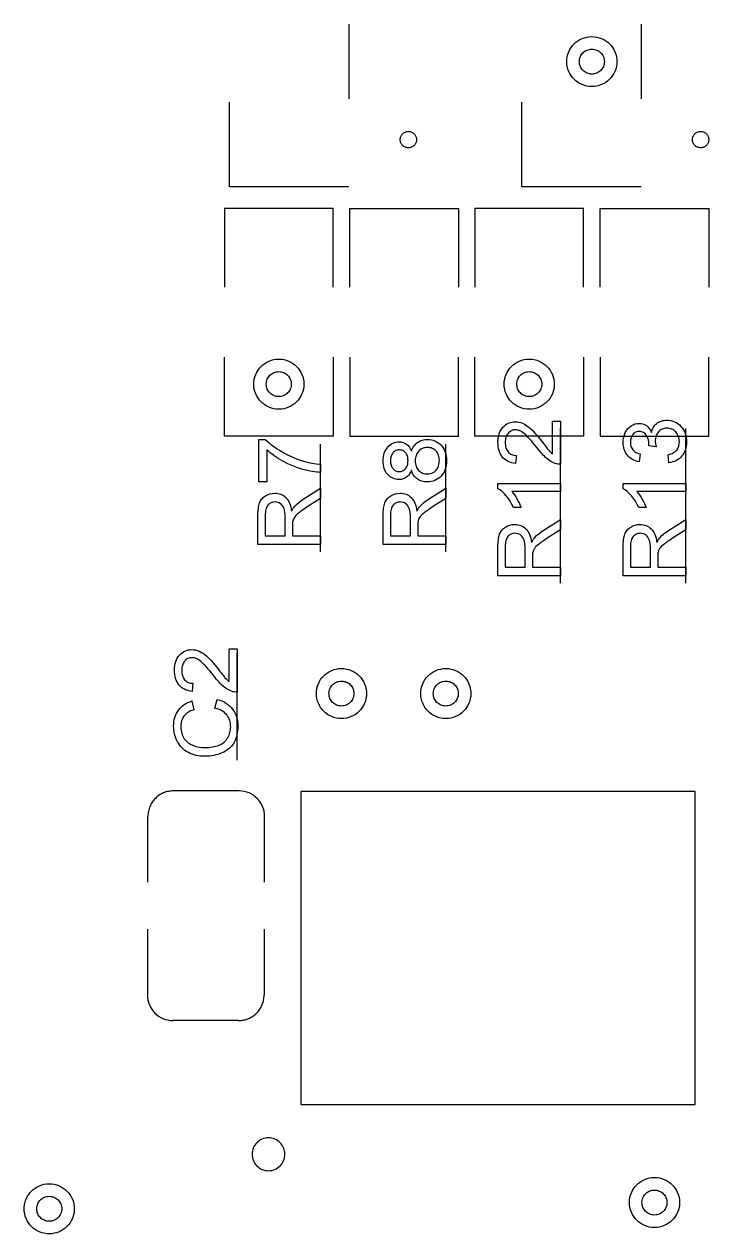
# Model space of a CAD drawing. Header units: millimetres. Extents: x -140 to 0, y -30 to 30.
# Drawn here: x -63.55 to -55.22, y -14.66 to 0.07 of the extents above; entities that cross this region are included whole.
import ezdxf

# ---------------------------------------------------------------- set-up
doc = ezdxf.new("R2010")
doc.units = ezdxf.units.MM
doc.linetypes.add('CENTERX2', pattern=[20.32, 12.7, -2.54, 2.54, -2.54])

msp = doc.modelspace()

# ---------------------------------------------------------------- linework, layer by layer
at = {"color": 7, "linetype": 'CENTERX2'}
for p, q in [((-59.599, 0.074), (-59.599, -0.836)), ((-56.043, 0.074), (-56.043, -0.836)), ((-61.051, -1.907), (-61.051, -0.876)), ((-57.495, -1.907), (-57.495, -0.876)), ((-59.599, -1.907), (-61.051, -1.907)), ((-56.043, -1.907), (-57.495, -1.907)), ((-59.791, -2.171), (-61.113, -2.171)), ((-61.113, -2.171), (-61.113, -3.13)), ((-59.791, -3.13), (-59.791, -2.171)), ((-59.589, -3.13), (-59.589, -2.171)), ((-59.589, -2.171), (-58.267, -2.171)), ((-58.267, -2.171), (-58.267, -3.13)), ((-56.743, -2.171), (-58.065, -2.171)), ((-58.065, -2.171), (-58.065, -3.13)), ((-56.743, -3.13), (-56.743, -2.171)), ((-56.541, -3.13), (-56.541, -2.171)), ((-56.541, -2.171), (-55.219, -2.171)), ((-55.219, -2.171), (-55.219, -3.13)), ((-61.113, -4.941), (-61.113, -3.982)), ((-59.791, -3.982), (-59.791, -4.941)), ((-59.589, -3.982), (-59.589, -4.941)), ((-58.267, -4.941), (-58.267, -3.982)), ((-58.065, -4.941), (-58.065, -3.982)), ((-56.743, -3.982), (-56.743, -4.941)), ((-56.541, -3.982), (-56.541, -4.941)), ((-55.219, -4.941), (-55.219, -3.982)), ((-57.023, -6.731), (-57.023, -4.85)), ((-55.499, -6.731), (-55.499, -4.85)), ((-59.791, -4.941), (-61.113, -4.941)), ((-59.589, -4.941), (-58.267, -4.941)), ((-56.743, -4.941), (-58.065, -4.941)), ((-56.541, -4.941), (-55.219, -4.941)), ((-59.944, -6.35), (-59.944, -5.04)), ((-58.42, -6.35), (-58.42, -5.04)), ((-60.96, -8.89), (-60.96, -7.58)), ((-60.935, -9.263), (-61.735, -9.263)), ((-55.385, -9.271), (-60.185, -9.271)), ((-60.185, -9.271), (-60.185, -9.776)), ((-55.385, -13.081), (-55.385, -9.271)), ((-62.045, -10.372), (-62.045, -9.572)), ((-60.626, -10.372), (-60.626, -9.572)), ((-60.185, -9.776), (-60.185, -13.081)), ((-62.051, -10.948), (-62.051, -11.748)), ((-60.631, -10.948), (-60.631, -11.748)), ((-60.941, -12.058), (-61.741, -12.058)), ((-60.185, -13.081), (-55.385, -13.081))]:
    msp.add_line(p, q, dxfattribs=at)
at = {"color": 7, "linetype": 'Continuous', "flags": 128}
for points in [[(-57.121, -4.758), (-57.023, -4.758), (-57.023, -4.758), (-57.023, -5.285), (-57.023, -5.285), (-57.04, -5.285), (-57.057, -5.283), (-57.074, -5.279), (-57.09, -5.274), (-57.09, -5.274), (-57.117, -5.263), (-57.143, -5.249), (-57.168, -5.232), (-57.194, -5.212), (-57.207, -5.201), (-57.22, -5.188), (-57.233, -5.174), (-57.247, -5.159), (-57.262, -5.143), (-57.276, -5.125), (-57.291, -5.106), (-57.306, -5.086), (-57.306, -5.086), (-57.331, -5.055), (-57.355, -5.027), (-57.377, -5.001), (-57.397, -4.978), (-57.417, -4.957), (-57.434, -4.939), (-57.45, -4.924), (-57.465, -4.911), (-57.479, -4.9), (-57.493, -4.891), (-57.506, -4.883), (-57.52, -4.877), (-57.533, -4.871), (-57.547, -4.868), (-57.56, -4.866), (-57.573, -4.865), (-57.573, -4.865), (-57.586, -4.866), (-57.598, -4.868), (-57.61, -4.871), (-57.621, -4.876), (-57.632, -4.882), (-57.642, -4.889), (-57.652, -4.898), (-57.661, -4.908), (-57.67, -4.919), (-57.677, -4.93), (-57.683, -4.943), (-57.688, -4.957), (-57.692, -4.971), (-57.695, -4.986), (-57.696, -5.002), (-57.697, -5.018), (-57.697, -5.018), (-57.696, -5.036), (-57.695, -5.053), (-57.692, -5.068), (-57.688, -5.083), (-57.683, -5.097), (-57.677, -5.11), (-57.669, -5.122), (-57.661, -5.134), (-57.651, -5.144), (-57.641, -5.153), (-57.63, -5.16), (-57.618, -5.166), (-57.605, -5.171), (-57.591, -5.175), (-57.576, -5.177), (-57.56, -5.178), (-57.56, -5.178), (-57.57, -5.275), (-57.57, -5.275), (-57.596, -5.272), (-57.619, -5.267), (-57.642, -5.26), (-57.662, -5.251), (-57.682, -5.24), (-57.699, -5.228), (-57.716, -5.214), (-57.73, -5.198), (-57.743, -5.18), (-57.754, -5.161), (-57.763, -5.14), (-57.771, -5.118), (-57.777, -5.095), (-57.781, -5.07), (-57.784, -5.044), (-57.785, -5.016), (-57.785, -5.016), (-57.784, -4.988), (-57.781, -4.962), (-57.776, -4.937), (-57.77, -4.913), (-57.761, -4.891), (-57.751, -4.871), (-57.739, -4.852), (-57.725, -4.834), (-57.709, -4.819), (-57.692, -4.805), (-57.675, -4.793), (-57.657, -4.784), (-57.638, -4.777), (-57.618, -4.772), (-57.597, -4.768), (-57.575, -4.767), (-57.575, -4.767), (-57.552, -4.769), (-57.53, -4.772), (-57.507, -4.778), (-57.485, -4.786), (-57.463, -4.796), (-57.44, -4.81), (-57.417, -4.827), (-57.393, -4.846), (-57.38, -4.858), (-57.366, -4.871), (-57.352, -4.887), (-57.336, -4.904), (-57.319, -4.923), (-57.301, -4.944), (-57.282, -4.967), (-57.262, -4.992), (-57.262, -4.992), (-57.246, -5.013), (-57.231, -5.032), (-57.217, -5.05), (-57.205, -5.065), (-57.194, -5.079), (-57.184, -5.091), (-57.176, -5.101), (-57.17, -5.109), (-57.157, -5.124), (-57.145, -5.136), (-57.133, -5.148), (-57.121, -5.158), (-57.121, -5.158), (-57.121, -4.758)], [(-55.704, -5.266), (-55.714, -5.168), (-55.714, -5.168), (-55.696, -5.163), (-55.68, -5.158), (-55.665, -5.152), (-55.651, -5.146), (-55.639, -5.138), (-55.628, -5.131), (-55.618, -5.122), (-55.609, -5.113), (-55.602, -5.103), (-55.595, -5.092), (-55.59, -5.08), (-55.585, -5.068), (-55.582, -5.055), (-55.579, -5.041), (-55.578, -5.026), (-55.577, -5.011), (-55.577, -5.011), (-55.578, -4.993), (-55.58, -4.975), (-55.583, -4.959), (-55.588, -4.944), (-55.594, -4.929), (-55.602, -4.916), (-55.611, -4.903), (-55.621, -4.891), (-55.632, -4.88), (-55.644, -4.871), (-55.657, -4.863), (-55.67, -4.857), (-55.684, -4.852), (-55.698, -4.848), (-55.713, -4.846), (-55.729, -4.846), (-55.729, -4.846), (-55.744, -4.846), (-55.758, -4.848), (-55.772, -4.852), (-55.785, -4.857), (-55.798, -4.863), (-55.809, -4.87), (-55.82, -4.879), (-55.831, -4.89), (-55.84, -4.901), (-55.848, -4.913), (-55.855, -4.926), (-55.861, -4.94), (-55.865, -4.955), (-55.868, -4.97), (-55.87, -4.986), (-55.871, -5.003), (-55.871, -5.003), (-55.87, -5.017), (-55.868, -5.034), (-55.865, -5.052), (-55.86, -5.072), (-55.86, -5.072), (-55.948, -5.061), (-55.948, -5.061), (-55.948, -5.052), (-55.947, -5.045), (-55.947, -5.045), (-55.949, -5.015), (-55.954, -4.987), (-55.963, -4.96), (-55.976, -4.934), (-55.984, -4.922), (-55.992, -4.912), (-56.002, -4.904), (-56.012, -4.897), (-56.024, -4.892), (-56.036, -4.888), (-56.05, -4.885), (-56.064, -4.885), (-56.064, -4.885), (-56.076, -4.885), (-56.087, -4.887), (-56.097, -4.89), (-56.107, -4.894), (-56.117, -4.899), (-56.126, -4.905), (-56.134, -4.912), (-56.142, -4.921), (-56.149, -4.93), (-56.156, -4.94), (-56.161, -4.951), (-56.165, -4.963), (-56.169, -4.975), (-56.171, -4.987), (-56.173, -5.001), (-56.173, -5.015), (-56.173, -5.015), (-56.171, -5.042), (-56.166, -5.067), (-56.157, -5.089), (-56.144, -5.109), (-56.136, -5.118), (-56.127, -5.127), (-56.118, -5.134), (-56.107, -5.141), (-56.096, -5.146), (-56.083, -5.151), (-56.07, -5.155), (-56.056, -5.158), (-56.056, -5.158), (-56.066, -5.256), (-56.066, -5.256), (-56.088, -5.251), (-56.11, -5.244), (-56.13, -5.236), (-56.148, -5.227), (-56.166, -5.216), (-56.182, -5.204), (-56.196, -5.19), (-56.21, -5.175), (-56.222, -5.159), (-56.232, -5.142), (-56.241, -5.123), (-56.248, -5.104), (-56.254, -5.084), (-56.258, -5.063), (-56.26, -5.041), (-56.261, -5.018), (-56.261, -5.018), (-56.259, -4.986), (-56.254, -4.956), (-56.246, -4.927), (-56.235, -4.899), (-56.221, -4.873), (-56.204, -4.851), (-56.185, -4.832), (-56.163, -4.816), (-56.14, -4.803), (-56.117, -4.794), (-56.092, -4.789), (-56.067, -4.787), (-56.067, -4.787), (-56.044, -4.789), (-56.021, -4.794), (-56, -4.802), (-55.979, -4.814), (-55.96, -4.83), (-55.944, -4.848), (-55.929, -4.87), (-55.916, -4.896), (-55.916, -4.896), (-55.912, -4.879), (-55.906, -4.863), (-55.9, -4.848), (-55.892, -4.833), (-55.884, -4.82), (-55.874, -4.808), (-55.863, -4.797), (-55.851, -4.787), (-55.839, -4.778), (-55.825, -4.77), (-55.811, -4.763), (-55.796, -4.758), (-55.78, -4.753), (-55.764, -4.75), (-55.746, -4.748), (-55.728, -4.748), (-55.728, -4.748), (-55.704, -4.749), (-55.68, -4.753), (-55.658, -4.758), (-55.636, -4.767), (-55.615, -4.777), (-55.595, -4.79), (-55.577, -4.806), (-55.559, -4.823), (-55.543, -4.843), (-55.528, -4.864), (-55.516, -4.886), (-55.507, -4.909), (-55.499, -4.933), (-55.494, -4.959), (-55.49, -4.986), (-55.489, -5.014), (-55.489, -5.014), (-55.49, -5.04), (-55.493, -5.064), (-55.498, -5.087), (-55.504, -5.109), (-55.513, -5.131), (-55.523, -5.151), (-55.535, -5.169), (-55.549, -5.187), (-55.565, -5.203), (-55.581, -5.218), (-55.599, -5.23), (-55.618, -5.241), (-55.638, -5.25), (-55.659, -5.257), (-55.681, -5.262), (-55.704, -5.266)], [(-60.599, -5.5), (-60.696, -5.5), (-60.696, -5.5), (-60.696, -4.982), (-60.696, -4.982), (-60.617, -4.982), (-60.617, -4.982), (-60.597, -5.001), (-60.575, -5.02), (-60.552, -5.039), (-60.527, -5.058), (-60.5, -5.077), (-60.473, -5.095), (-60.443, -5.114), (-60.412, -5.133), (-60.348, -5.168), (-60.283, -5.199), (-60.218, -5.225), (-60.151, -5.248), (-60.151, -5.248), (-60.103, -5.261), (-60.052, -5.272), (-59.999, -5.28), (-59.944, -5.285), (-59.944, -5.285), (-59.944, -5.383), (-59.944, -5.383), (-59.967, -5.382), (-59.991, -5.38), (-60.016, -5.377), (-60.042, -5.373), (-60.069, -5.368), (-60.098, -5.362), (-60.128, -5.355), (-60.159, -5.347), (-60.221, -5.327), (-60.282, -5.304), (-60.343, -5.278), (-60.402, -5.247), (-60.43, -5.231), (-60.458, -5.214), (-60.484, -5.197), (-60.509, -5.18), (-60.533, -5.163), (-60.556, -5.145), (-60.578, -5.127), (-60.599, -5.109), (-60.599, -5.109), (-60.599, -5.5)], [(-58.838, -5.353), (-58.843, -5.368), (-58.85, -5.381), (-58.856, -5.394), (-58.863, -5.405), (-58.871, -5.416), (-58.879, -5.426), (-58.888, -5.434), (-58.897, -5.442), (-58.918, -5.455), (-58.94, -5.464), (-58.964, -5.469), (-58.99, -5.471), (-58.99, -5.471), (-59.01, -5.47), (-59.029, -5.467), (-59.047, -5.462), (-59.065, -5.455), (-59.081, -5.446), (-59.097, -5.436), (-59.112, -5.423), (-59.127, -5.408), (-59.14, -5.392), (-59.151, -5.375), (-59.16, -5.356), (-59.168, -5.336), (-59.174, -5.314), (-59.178, -5.292), (-59.181, -5.268), (-59.182, -5.243), (-59.182, -5.243), (-59.181, -5.217), (-59.178, -5.193), (-59.174, -5.17), (-59.168, -5.149), (-59.16, -5.128), (-59.15, -5.109), (-59.139, -5.091), (-59.125, -5.075), (-59.111, -5.06), (-59.095, -5.047), (-59.079, -5.036), (-59.062, -5.027), (-59.045, -5.02), (-59.026, -5.016), (-59.007, -5.013), (-58.987, -5.012), (-58.987, -5.012), (-58.962, -5.013), (-58.939, -5.019), (-58.917, -5.028), (-58.897, -5.04), (-58.879, -5.056), (-58.863, -5.076), (-58.85, -5.099), (-58.838, -5.126), (-58.838, -5.126), (-58.832, -5.109), (-58.825, -5.093), (-58.817, -5.078), (-58.808, -5.064), (-58.798, -5.051), (-58.788, -5.04), (-58.776, -5.029), (-58.764, -5.019), (-58.751, -5.011), (-58.737, -5.003), (-58.723, -4.997), (-58.708, -4.991), (-58.692, -4.987), (-58.676, -4.985), (-58.659, -4.983), (-58.642, -4.982), (-58.642, -4.982), (-58.618, -4.983), (-58.595, -4.987), (-58.573, -4.992), (-58.552, -5), (-58.532, -5.01), (-58.512, -5.022), (-58.494, -5.037), (-58.477, -5.054), (-58.461, -5.072), (-58.448, -5.092), (-58.436, -5.113), (-58.427, -5.136), (-58.42, -5.16), (-58.414, -5.186), (-58.411, -5.213), (-58.41, -5.241), (-58.41, -5.241), (-58.411, -5.27), (-58.414, -5.297), (-58.42, -5.322), (-58.427, -5.346), (-58.436, -5.369), (-58.448, -5.39), (-58.462, -5.41), (-58.477, -5.429), (-58.494, -5.445), (-58.513, -5.46), (-58.532, -5.472), (-58.552, -5.482), (-58.574, -5.49), (-58.596, -5.496), (-58.62, -5.499), (-58.644, -5.5), (-58.644, -5.5), (-58.663, -5.499), (-58.68, -5.498), (-58.697, -5.495), (-58.713, -5.491), (-58.728, -5.485), (-58.743, -5.479), (-58.756, -5.471), (-58.769, -5.462), (-58.781, -5.452), (-58.792, -5.441), (-58.803, -5.429), (-58.812, -5.416), (-58.82, -5.402), (-58.827, -5.387), (-58.833, -5.37), (-58.838, -5.353)], [(-58.989, -5.373), (-58.977, -5.372), (-58.966, -5.371), (-58.955, -5.368), (-58.945, -5.365), (-58.936, -5.36), (-58.926, -5.354), (-58.918, -5.347), (-58.91, -5.339), (-58.903, -5.329), (-58.897, -5.319), (-58.891, -5.309), (-58.887, -5.297), (-58.883, -5.284), (-58.881, -5.27), (-58.88, -5.256), (-58.879, -5.24), (-58.879, -5.24), (-58.88, -5.225), (-58.881, -5.211), (-58.883, -5.197), (-58.887, -5.185), (-58.891, -5.173), (-58.896, -5.162), (-58.903, -5.153), (-58.91, -5.144), (-58.918, -5.136), (-58.926, -5.129), (-58.935, -5.123), (-58.944, -5.118), (-58.953, -5.114), (-58.963, -5.111), (-58.974, -5.11), (-58.985, -5.109), (-58.985, -5.109), (-58.996, -5.11), (-59.007, -5.111), (-59.017, -5.114), (-59.027, -5.118), (-59.037, -5.123), (-59.046, -5.129), (-59.055, -5.136), (-59.063, -5.145), (-59.07, -5.154), (-59.076, -5.164), (-59.082, -5.175), (-59.086, -5.186), (-59.09, -5.199), (-59.092, -5.212), (-59.094, -5.226), (-59.094, -5.241), (-59.094, -5.241), (-59.094, -5.256), (-59.092, -5.27), (-59.09, -5.284), (-59.086, -5.296), (-59.082, -5.308), (-59.077, -5.319), (-59.07, -5.329), (-59.063, -5.338), (-59.055, -5.346), (-59.047, -5.353), (-59.038, -5.359), (-59.029, -5.364), (-59.02, -5.368), (-59.01, -5.371), (-59, -5.372), (-58.989, -5.373)], [(-58.646, -5.402), (-58.627, -5.401), (-58.609, -5.398), (-58.591, -5.393), (-58.573, -5.385), (-58.556, -5.375), (-58.541, -5.362), (-58.528, -5.346), (-58.518, -5.327), (-58.509, -5.306), (-58.503, -5.284), (-58.499, -5.263), (-58.498, -5.24), (-58.498, -5.24), (-58.499, -5.222), (-58.501, -5.205), (-58.504, -5.189), (-58.508, -5.174), (-58.514, -5.16), (-58.521, -5.146), (-58.53, -5.134), (-58.539, -5.123), (-58.55, -5.113), (-58.561, -5.104), (-58.573, -5.097), (-58.586, -5.091), (-58.599, -5.086), (-58.613, -5.083), (-58.628, -5.081), (-58.643, -5.08), (-58.643, -5.08), (-58.659, -5.081), (-58.674, -5.083), (-58.688, -5.086), (-58.702, -5.091), (-58.715, -5.097), (-58.727, -5.105), (-58.739, -5.114), (-58.749, -5.124), (-58.759, -5.136), (-58.768, -5.148), (-58.775, -5.162), (-58.781, -5.176), (-58.785, -5.192), (-58.789, -5.208), (-58.791, -5.225), (-58.791, -5.244), (-58.791, -5.244), (-58.791, -5.261), (-58.789, -5.278), (-58.785, -5.294), (-58.781, -5.309), (-58.775, -5.323), (-58.768, -5.336), (-58.76, -5.349), (-58.75, -5.36), (-58.739, -5.37), (-58.728, -5.378), (-58.716, -5.386), (-58.703, -5.392), (-58.69, -5.396), (-58.676, -5.4), (-58.661, -5.402), (-58.646, -5.402)], [(-59.944, -6.262), (-60.706, -6.262), (-60.706, -6.262), (-60.706, -5.913), (-60.706, -5.913), (-60.706, -5.888), (-60.705, -5.864), (-60.703, -5.842), (-60.701, -5.822), (-60.698, -5.803), (-60.695, -5.785), (-60.69, -5.77), (-60.686, -5.755), (-60.68, -5.742), (-60.674, -5.73), (-60.666, -5.718), (-60.658, -5.707), (-60.648, -5.696), (-60.638, -5.687), (-60.626, -5.677), (-60.614, -5.669), (-60.588, -5.655), (-60.56, -5.645), (-60.531, -5.639), (-60.501, -5.637), (-60.501, -5.637), (-60.481, -5.638), (-60.462, -5.64), (-60.444, -5.644), (-60.427, -5.65), (-60.41, -5.658), (-60.395, -5.667), (-60.38, -5.678), (-60.366, -5.69), (-60.352, -5.704), (-60.341, -5.721), (-60.33, -5.739), (-60.321, -5.758), (-60.312, -5.78), (-60.306, -5.803), (-60.3, -5.828), (-60.296, -5.855), (-60.296, -5.855), (-60.286, -5.837), (-60.276, -5.82), (-60.266, -5.806), (-60.257, -5.795), (-60.257, -5.795), (-60.235, -5.773), (-60.21, -5.751), (-60.183, -5.731), (-60.154, -5.71), (-60.154, -5.71), (-59.944, -5.577), (-59.944, -5.577), (-59.944, -5.702), (-59.944, -5.702), (-60.105, -5.805), (-60.105, -5.805), (-60.122, -5.816), (-60.138, -5.827), (-60.153, -5.837), (-60.166, -5.846), (-60.179, -5.855), (-60.191, -5.864), (-60.202, -5.872), (-60.211, -5.879), (-60.228, -5.893), (-60.243, -5.907), (-60.254, -5.92), (-60.263, -5.931), (-60.275, -5.955), (-60.282, -5.978), (-60.282, -5.978), (-60.284, -5.989), (-60.285, -6.001), (-60.286, -6.017), (-60.286, -6.036), (-60.286, -6.036), (-60.286, -6.155), (-60.286, -6.155), (-59.944, -6.155), (-59.944, -6.155), (-59.944, -6.262)], [(-58.42, -6.262), (-59.182, -6.262), (-59.182, -6.262), (-59.182, -5.913), (-59.182, -5.913), (-59.182, -5.888), (-59.181, -5.864), (-59.179, -5.842), (-59.177, -5.822), (-59.174, -5.803), (-59.171, -5.785), (-59.166, -5.77), (-59.162, -5.755), (-59.156, -5.742), (-59.15, -5.73), (-59.142, -5.718), (-59.134, -5.707), (-59.124, -5.696), (-59.114, -5.687), (-59.102, -5.677), (-59.09, -5.669), (-59.064, -5.655), (-59.036, -5.645), (-59.007, -5.639), (-58.977, -5.637), (-58.977, -5.637), (-58.957, -5.638), (-58.938, -5.64), (-58.92, -5.644), (-58.903, -5.65), (-58.886, -5.658), (-58.871, -5.667), (-58.856, -5.678), (-58.842, -5.69), (-58.828, -5.704), (-58.817, -5.721), (-58.806, -5.739), (-58.797, -5.758), (-58.788, -5.78), (-58.782, -5.803), (-58.776, -5.828), (-58.772, -5.855), (-58.772, -5.855), (-58.762, -5.837), (-58.752, -5.82), (-58.742, -5.806), (-58.733, -5.795), (-58.733, -5.795), (-58.711, -5.773), (-58.686, -5.751), (-58.659, -5.731), (-58.63, -5.71), (-58.63, -5.71), (-58.42, -5.577), (-58.42, -5.577), (-58.42, -5.702), (-58.42, -5.702), (-58.581, -5.805), (-58.581, -5.805), (-58.598, -5.816), (-58.614, -5.827), (-58.629, -5.837), (-58.642, -5.846), (-58.655, -5.855), (-58.667, -5.864), (-58.678, -5.872), (-58.687, -5.879), (-58.704, -5.893), (-58.719, -5.907), (-58.73, -5.92), (-58.739, -5.931), (-58.751, -5.955), (-58.758, -5.978), (-58.758, -5.978), (-58.76, -5.989), (-58.761, -6.001), (-58.762, -6.017), (-58.762, -6.036), (-58.762, -6.036), (-58.762, -6.155), (-58.762, -6.155), (-58.42, -6.155), (-58.42, -6.155), (-58.42, -6.262)], [(-57.023, -5.52), (-57.023, -5.617), (-57.023, -5.617), (-57.617, -5.617), (-57.617, -5.617), (-57.601, -5.636), (-57.585, -5.658), (-57.569, -5.683), (-57.553, -5.71), (-57.538, -5.738), (-57.524, -5.764), (-57.513, -5.789), (-57.504, -5.813), (-57.504, -5.813), (-57.594, -5.813), (-57.594, -5.813), (-57.614, -5.773), (-57.635, -5.736), (-57.658, -5.701), (-57.684, -5.669), (-57.71, -5.641), (-57.735, -5.617), (-57.76, -5.597), (-57.785, -5.583), (-57.785, -5.583), (-57.785, -5.52), (-57.785, -5.52), (-57.023, -5.52)], [(-55.499, -5.52), (-55.499, -5.617), (-55.499, -5.617), (-56.093, -5.617), (-56.093, -5.617), (-56.077, -5.636), (-56.061, -5.658), (-56.045, -5.683), (-56.029, -5.71), (-56.014, -5.738), (-56, -5.764), (-55.989, -5.789), (-55.98, -5.813), (-55.98, -5.813), (-56.071, -5.813), (-56.071, -5.813), (-56.09, -5.773), (-56.111, -5.736), (-56.134, -5.701), (-56.16, -5.669), (-56.186, -5.641), (-56.211, -5.617), (-56.236, -5.597), (-56.261, -5.583), (-56.261, -5.583), (-56.261, -5.52), (-56.261, -5.52), (-55.499, -5.52)], [(-60.374, -6.155), (-60.374, -5.934), (-60.374, -5.934), (-60.375, -5.901), (-60.377, -5.871), (-60.382, -5.846), (-60.388, -5.824), (-60.396, -5.806), (-60.406, -5.79), (-60.418, -5.776), (-60.432, -5.765), (-60.448, -5.756), (-60.464, -5.749), (-60.481, -5.746), (-60.498, -5.744), (-60.498, -5.744), (-60.511, -5.745), (-60.523, -5.747), (-60.535, -5.75), (-60.546, -5.754), (-60.556, -5.76), (-60.566, -5.767), (-60.576, -5.775), (-60.584, -5.784), (-60.592, -5.795), (-60.599, -5.807), (-60.605, -5.82), (-60.61, -5.835), (-60.613, -5.851), (-60.616, -5.869), (-60.618, -5.888), (-60.618, -5.909), (-60.618, -5.909), (-60.618, -6.155), (-60.618, -6.155), (-60.374, -6.155)], [(-58.85, -6.155), (-58.85, -5.934), (-58.85, -5.934), (-58.851, -5.901), (-58.853, -5.871), (-58.858, -5.846), (-58.864, -5.824), (-58.872, -5.806), (-58.882, -5.79), (-58.894, -5.776), (-58.908, -5.765), (-58.924, -5.756), (-58.94, -5.749), (-58.957, -5.746), (-58.974, -5.744), (-58.974, -5.744), (-58.987, -5.745), (-58.999, -5.747), (-59.011, -5.75), (-59.022, -5.754), (-59.032, -5.76), (-59.042, -5.767), (-59.052, -5.775), (-59.06, -5.784), (-59.068, -5.795), (-59.075, -5.807), (-59.081, -5.82), (-59.086, -5.835), (-59.089, -5.851), (-59.092, -5.869), (-59.094, -5.888), (-59.094, -5.909), (-59.094, -5.909), (-59.094, -6.155), (-59.094, -6.155), (-58.85, -6.155)], [(-57.023, -6.643), (-57.785, -6.643), (-57.785, -6.643), (-57.785, -6.294), (-57.785, -6.294), (-57.785, -6.269), (-57.784, -6.245), (-57.782, -6.223), (-57.78, -6.203), (-57.777, -6.184), (-57.774, -6.166), (-57.769, -6.151), (-57.765, -6.136), (-57.759, -6.123), (-57.753, -6.111), (-57.745, -6.099), (-57.737, -6.088), (-57.727, -6.077), (-57.717, -6.068), (-57.705, -6.058), (-57.693, -6.05), (-57.667, -6.036), (-57.639, -6.026), (-57.61, -6.02), (-57.58, -6.018), (-57.58, -6.018), (-57.56, -6.019), (-57.541, -6.021), (-57.523, -6.025), (-57.506, -6.031), (-57.489, -6.039), (-57.474, -6.048), (-57.459, -6.059), (-57.445, -6.071), (-57.431, -6.085), (-57.42, -6.102), (-57.409, -6.12), (-57.4, -6.139), (-57.391, -6.161), (-57.385, -6.184), (-57.379, -6.209), (-57.375, -6.236), (-57.375, -6.236), (-57.365, -6.218), (-57.355, -6.201), (-57.345, -6.187), (-57.336, -6.176), (-57.336, -6.176), (-57.314, -6.154), (-57.289, -6.132), (-57.262, -6.112), (-57.233, -6.091), (-57.233, -6.091), (-57.023, -5.958), (-57.023, -5.958), (-57.023, -6.083), (-57.023, -6.083), (-57.184, -6.186), (-57.184, -6.186), (-57.201, -6.197), (-57.217, -6.208), (-57.232, -6.218), (-57.245, -6.227), (-57.258, -6.236), (-57.27, -6.245), (-57.281, -6.253), (-57.29, -6.26), (-57.307, -6.274), (-57.322, -6.288), (-57.333, -6.301), (-57.342, -6.312), (-57.354, -6.336), (-57.361, -6.359), (-57.361, -6.359), (-57.363, -6.37), (-57.364, -6.382), (-57.365, -6.398), (-57.365, -6.417), (-57.365, -6.417), (-57.365, -6.536), (-57.365, -6.536), (-57.023, -6.536), (-57.023, -6.536), (-57.023, -6.643)], [(-55.499, -6.643), (-56.261, -6.643), (-56.261, -6.643), (-56.261, -6.294), (-56.261, -6.294), (-56.261, -6.269), (-56.26, -6.245), (-56.258, -6.223), (-56.256, -6.203), (-56.253, -6.184), (-56.25, -6.166), (-56.245, -6.151), (-56.241, -6.136), (-56.235, -6.123), (-56.229, -6.111), (-56.221, -6.099), (-56.213, -6.088), (-56.203, -6.077), (-56.193, -6.068), (-56.181, -6.058), (-56.169, -6.05), (-56.143, -6.036), (-56.115, -6.026), (-56.086, -6.02), (-56.056, -6.018), (-56.056, -6.018), (-56.036, -6.019), (-56.017, -6.021), (-55.999, -6.025), (-55.982, -6.031), (-55.965, -6.039), (-55.95, -6.048), (-55.935, -6.059), (-55.921, -6.071), (-55.907, -6.085), (-55.896, -6.102), (-55.885, -6.12), (-55.876, -6.139), (-55.867, -6.161), (-55.861, -6.184), (-55.855, -6.209), (-55.851, -6.236), (-55.851, -6.236), (-55.841, -6.218), (-55.831, -6.201), (-55.821, -6.187), (-55.812, -6.176), (-55.812, -6.176), (-55.79, -6.154), (-55.765, -6.132), (-55.738, -6.112), (-55.709, -6.091), (-55.709, -6.091), (-55.499, -5.958), (-55.499, -5.958), (-55.499, -6.083), (-55.499, -6.083), (-55.66, -6.186), (-55.66, -6.186), (-55.677, -6.197), (-55.693, -6.208), (-55.708, -6.218), (-55.721, -6.227), (-55.734, -6.236), (-55.746, -6.245), (-55.757, -6.253), (-55.766, -6.26), (-55.783, -6.274), (-55.798, -6.288), (-55.809, -6.301), (-55.818, -6.312), (-55.83, -6.336), (-55.837, -6.359), (-55.837, -6.359), (-55.839, -6.37), (-55.84, -6.382), (-55.841, -6.398), (-55.841, -6.417), (-55.841, -6.417), (-55.841, -6.536), (-55.841, -6.536), (-55.499, -6.536), (-55.499, -6.536), (-55.499, -6.643)], [(-57.453, -6.536), (-57.453, -6.315), (-57.453, -6.315), (-57.454, -6.282), (-57.456, -6.252), (-57.461, -6.227), (-57.467, -6.205), (-57.475, -6.187), (-57.485, -6.171), (-57.497, -6.157), (-57.511, -6.146), (-57.527, -6.137), (-57.543, -6.13), (-57.56, -6.127), (-57.577, -6.125), (-57.577, -6.125), (-57.59, -6.126), (-57.602, -6.128), (-57.614, -6.131), (-57.625, -6.135), (-57.635, -6.141), (-57.645, -6.148), (-57.655, -6.156), (-57.663, -6.165), (-57.671, -6.176), (-57.678, -6.188), (-57.684, -6.201), (-57.689, -6.216), (-57.692, -6.232), (-57.695, -6.25), (-57.697, -6.269), (-57.697, -6.29), (-57.697, -6.29), (-57.697, -6.536), (-57.697, -6.536), (-57.453, -6.536)], [(-55.929, -6.536), (-55.929, -6.315), (-55.929, -6.315), (-55.93, -6.282), (-55.932, -6.252), (-55.937, -6.227), (-55.943, -6.205), (-55.951, -6.187), (-55.961, -6.171), (-55.973, -6.157), (-55.987, -6.146), (-56.003, -6.137), (-56.019, -6.13), (-56.036, -6.127), (-56.053, -6.125), (-56.053, -6.125), (-56.066, -6.126), (-56.078, -6.128), (-56.09, -6.131), (-56.101, -6.135), (-56.111, -6.141), (-56.121, -6.148), (-56.131, -6.156), (-56.139, -6.165), (-56.147, -6.176), (-56.154, -6.188), (-56.16, -6.201), (-56.165, -6.216), (-56.168, -6.232), (-56.171, -6.25), (-56.173, -6.269), (-56.173, -6.29), (-56.173, -6.29), (-56.173, -6.536), (-56.173, -6.536), (-55.929, -6.536)], [(-61.058, -7.532), (-60.96, -7.532), (-60.96, -7.532), (-60.96, -8.06), (-60.96, -8.06), (-60.977, -8.059), (-60.994, -8.057), (-61.011, -8.054), (-61.027, -8.049), (-61.027, -8.049), (-61.054, -8.037), (-61.08, -8.023), (-61.105, -8.006), (-61.131, -7.986), (-61.144, -7.975), (-61.157, -7.963), (-61.17, -7.949), (-61.184, -7.934), (-61.199, -7.917), (-61.213, -7.9), (-61.228, -7.881), (-61.243, -7.861), (-61.243, -7.861), (-61.268, -7.83), (-61.292, -7.801), (-61.314, -7.775), (-61.334, -7.752), (-61.354, -7.732), (-61.371, -7.714), (-61.387, -7.698), (-61.402, -7.685), (-61.416, -7.675), (-61.43, -7.665), (-61.443, -7.657), (-61.457, -7.651), (-61.47, -7.646), (-61.484, -7.642), (-61.497, -7.64), (-61.51, -7.64), (-61.51, -7.64), (-61.523, -7.64), (-61.535, -7.642), (-61.547, -7.645), (-61.558, -7.65), (-61.569, -7.656), (-61.579, -7.663), (-61.589, -7.672), (-61.598, -7.682), (-61.607, -7.693), (-61.614, -7.705), (-61.62, -7.718), (-61.625, -7.731), (-61.629, -7.745), (-61.632, -7.76), (-61.633, -7.776), (-61.634, -7.793), (-61.634, -7.793), (-61.633, -7.81), (-61.632, -7.827), (-61.629, -7.843), (-61.625, -7.858), (-61.62, -7.872), (-61.614, -7.885), (-61.606, -7.897), (-61.598, -7.908), (-61.588, -7.918), (-61.578, -7.927), (-61.567, -7.935), (-61.555, -7.941), (-61.542, -7.946), (-61.528, -7.949), (-61.513, -7.951), (-61.497, -7.952), (-61.497, -7.952), (-61.507, -8.05), (-61.507, -8.05), (-61.533, -8.046), (-61.556, -8.041), (-61.579, -8.034), (-61.599, -8.025), (-61.619, -8.015), (-61.636, -8.002), (-61.653, -7.988), (-61.667, -7.972), (-61.68, -7.954), (-61.691, -7.935), (-61.7, -7.915), (-61.708, -7.893), (-61.714, -7.87), (-61.718, -7.845), (-61.721, -7.818), (-61.722, -7.791), (-61.722, -7.791), (-61.721, -7.763), (-61.718, -7.736), (-61.713, -7.711), (-61.707, -7.688), (-61.698, -7.666), (-61.688, -7.645), (-61.676, -7.626), (-61.662, -7.609), (-61.646, -7.593), (-61.629, -7.579), (-61.612, -7.568), (-61.594, -7.559), (-61.575, -7.551), (-61.555, -7.546), (-61.534, -7.543), (-61.512, -7.542), (-61.512, -7.542), (-61.489, -7.543), (-61.467, -7.546), (-61.444, -7.552), (-61.422, -7.56), (-61.4, -7.571), (-61.377, -7.585), (-61.354, -7.601), (-61.33, -7.621), (-61.317, -7.633), (-61.303, -7.646), (-61.289, -7.661), (-61.273, -7.679), (-61.256, -7.698), (-61.238, -7.719), (-61.219, -7.742), (-61.199, -7.767), (-61.199, -7.767), (-61.183, -7.788), (-61.168, -7.807), (-61.154, -7.824), (-61.142, -7.84), (-61.131, -7.854), (-61.121, -7.866), (-61.113, -7.876), (-61.107, -7.884), (-61.094, -7.898), (-61.082, -7.911), (-61.07, -7.922), (-61.058, -7.932), (-61.058, -7.932), (-61.058, -7.532)], [(-61.229, -8.255), (-61.204, -8.148), (-61.204, -8.148), (-61.174, -8.157), (-61.146, -8.167), (-61.119, -8.179), (-61.095, -8.193), (-61.072, -8.209), (-61.051, -8.226), (-61.032, -8.245), (-61.015, -8.265), (-61, -8.287), (-60.987, -8.31), (-60.976, -8.334), (-60.966, -8.359), (-60.959, -8.386), (-60.954, -8.413), (-60.951, -8.442), (-60.95, -8.472), (-60.95, -8.472), (-60.951, -8.503), (-60.953, -8.533), (-60.957, -8.561), (-60.963, -8.587), (-60.97, -8.612), (-60.978, -8.636), (-60.988, -8.658), (-61, -8.679), (-61.013, -8.698), (-61.028, -8.716), (-61.044, -8.733), (-61.061, -8.749), (-61.08, -8.763), (-61.1, -8.777), (-61.121, -8.789), (-61.144, -8.8), (-61.168, -8.809), (-61.192, -8.818), (-61.217, -8.825), (-61.242, -8.831), (-61.267, -8.835), (-61.293, -8.839), (-61.32, -8.841), (-61.347, -8.841), (-61.347, -8.841), (-61.376, -8.84), (-61.404, -8.838), (-61.431, -8.835), (-61.457, -8.83), (-61.483, -8.823), (-61.507, -8.815), (-61.53, -8.806), (-61.553, -8.795), (-61.574, -8.783), (-61.594, -8.769), (-61.613, -8.754), (-61.63, -8.739), (-61.646, -8.721), (-61.661, -8.703), (-61.674, -8.683), (-61.686, -8.663), (-61.697, -8.641), (-61.706, -8.619), (-61.714, -8.596), (-61.72, -8.573), (-61.725, -8.549), (-61.729, -8.525), (-61.731, -8.5), (-61.732, -8.474), (-61.732, -8.474), (-61.731, -8.446), (-61.728, -8.418), (-61.724, -8.392), (-61.717, -8.367), (-61.709, -8.343), (-61.699, -8.32), (-61.687, -8.298), (-61.674, -8.278), (-61.658, -8.259), (-61.642, -8.241), (-61.624, -8.225), (-61.604, -8.21), (-61.583, -8.197), (-61.56, -8.186), (-61.536, -8.176), (-61.51, -8.167), (-61.51, -8.167), (-61.487, -8.275), (-61.487, -8.275), (-61.507, -8.282), (-61.525, -8.289), (-61.542, -8.298), (-61.558, -8.307), (-61.572, -8.317), (-61.585, -8.328), (-61.596, -8.339), (-61.606, -8.352), (-61.615, -8.365), (-61.623, -8.379), (-61.629, -8.393), (-61.635, -8.409), (-61.639, -8.425), (-61.642, -8.442), (-61.643, -8.46), (-61.644, -8.479), (-61.644, -8.479), (-61.643, -8.501), (-61.641, -8.521), (-61.638, -8.541), (-61.633, -8.56), (-61.628, -8.578), (-61.621, -8.595), (-61.612, -8.611), (-61.602, -8.627), (-61.592, -8.641), (-61.58, -8.654), (-61.567, -8.666), (-61.554, -8.677), (-61.54, -8.687), (-61.524, -8.696), (-61.508, -8.703), (-61.491, -8.71), (-61.456, -8.72), (-61.42, -8.728), (-61.384, -8.732), (-61.347, -8.734), (-61.347, -8.734), (-61.324, -8.733), (-61.301, -8.732), (-61.279, -8.73), (-61.258, -8.727), (-61.237, -8.722), (-61.217, -8.717), (-61.198, -8.712), (-61.18, -8.705), (-61.163, -8.697), (-61.147, -8.688), (-61.132, -8.679), (-61.118, -8.668), (-61.105, -8.656), (-61.093, -8.643), (-61.083, -8.63), (-61.073, -8.615), (-61.065, -8.599), (-61.058, -8.584), (-61.052, -8.568), (-61.047, -8.551), (-61.043, -8.535), (-61.04, -8.518), (-61.039, -8.5), (-61.038, -8.483), (-61.038, -8.483), (-61.039, -8.462), (-61.041, -8.441), (-61.045, -8.422), (-61.05, -8.403), (-61.057, -8.385), (-61.065, -8.368), (-61.075, -8.352), (-61.086, -8.336), (-61.099, -8.322), (-61.113, -8.309), (-61.129, -8.297), (-61.146, -8.286), (-61.165, -8.276), (-61.185, -8.268), (-61.206, -8.261), (-61.229, -8.255)]]:
    msp.add_lwpolyline(points, dxfattribs=at)
at = {"color": 7, "linetype": 'CENTERX2'}
for centre, radius in [((-56.642, -0.381), 0.305), ((-56.642, -0.381), 0.152), ((-58.875, -1.331), 0.1), ((-55.319, -1.331), 0.1), ((-60.452, -4.309), 0.305), ((-57.404, -4.309), 0.305), ((-60.452, -4.309), 0.152), ((-57.404, -4.309), 0.152), ((-59.69, -8.077), 0.305), ((-58.42, -8.077), 0.305), ((-59.69, -8.077), 0.152), ((-58.42, -8.077), 0.152), ((-55.88, -14.275), 0.305), ((-63.246, -14.351), 0.305), ((-55.88, -14.275), 0.152), ((-63.246, -14.351), 0.152)]:
    msp.add_circle(centre, radius, dxfattribs=at)
for centre, radius, start, end in [((-61.735, -9.572), 0.31, 89.9953, 180), ((-60.935, -9.572), 0.31, 0, 90), ((-61.741, -11.748), 0.31, 180, 270), ((-60.941, -11.748), 0.31, 269.9953, 360), ((-60.578, -13.687), 0.2, 90.3638, 89.6362)]:
    msp.add_arc(centre, radius, start, end, dxfattribs=at)

doc.saveas('drawing.dxf')
